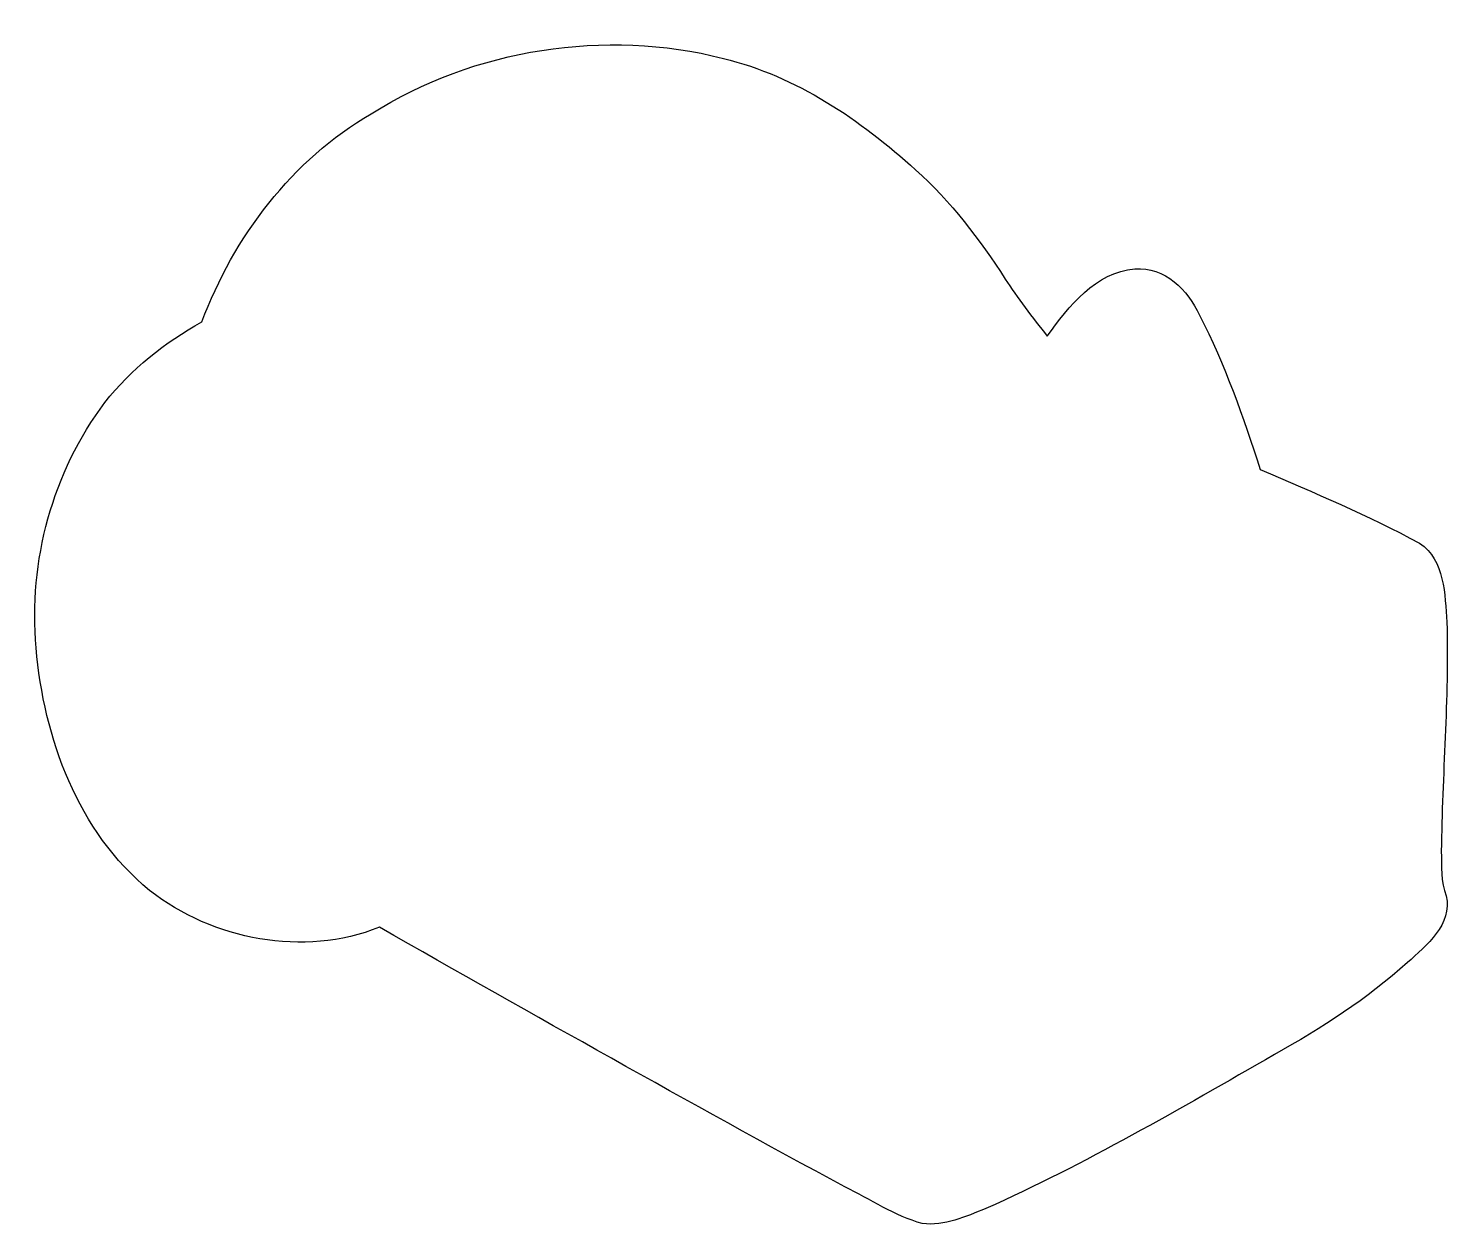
# Model space of a CAD drawing. Extents: x -0.1 to 50, y 0.1 to 42.2.
import ezdxf

# ---------------------------------------------------------------- set-up
doc = ezdxf.new("R2010")
doc.units = 0
doc.layers.get('0').update_dxf_attribs({"linetype": 'CONTINUOUS'})

msp = doc.modelspace()

# ---------------------------------------------------------------- linework, layer by layer
at = {"color": 7}
msp.add_lwpolyline([(31.375271, 0.178166)], close=True, dxfattribs=at)
for points in [[(11.996344, 39.223842), (15.631816, 41.514527), (20.216875, 42.221897), (24.378362, 41.171365)], [(24.378362, 41.171365), (26.953415, 40.535907), (29.201014, 39.016016), (31.138041, 37.248789)], [(6.036153, 31.897638), (7.161878, 34.895891), (9.204205, 37.600997), (11.996344, 39.223842)], [(31.138041, 37.248789), (32.380858, 36.139226), (33.394022, 34.800491), (34.294485, 33.405609)], [(35.772694, 31.402835), (36.526007, 32.450667), (37.464644, 33.653208), (38.853121, 33.76152)], [(38.853121, 33.76152), (39.896238, 33.846367), (40.722761, 33.020653), (41.125071, 32.13543)], [(34.294485, 33.405609), (34.710151, 32.773327), (35.254372, 32.03575), (35.772694, 31.402835)], [(41.125071, 32.13543), (42.025616, 30.405276), (42.657243, 28.550686), (43.264183, 26.701587)], [(2.629217, 29.064241), (3.546104, 30.238282), (4.737614, 31.178242), (6.036153, 31.897638)], [(0.207559, 20.430526), (-0.059676, 23.471296), (0.782818, 26.623226), (2.629217, 29.064241)], [(43.264183, 26.701587), (45.15415, 25.891329), (47.05969, 25.095724), (48.866989, 24.112242)], [(48.866989, 24.112242), (49.762179, 23.511974), (49.750195, 22.3053), (49.824917, 21.341041)], [(49.824917, 21.341041), (49.9056, 18.641483), (49.654121, 15.939084), (49.629655, 13.273702)], [(4.199554, 11.898423), (1.671681, 13.968328), (0.480296, 17.254442), (0.207559, 20.430526)], [(49.629655, 13.273702), (49.640062, 12.748238), (49.595267, 12.201064), (49.80252, 11.711762)], [(12.281335, 10.601271), (9.614808, 9.53724), (6.434955, 10.153139), (4.199554, 11.898423)], [(49.80252, 11.711762), (50.023607, 10.692056), (49.106972, 9.966429), (48.43763, 9.357653)], [(28.649175, 1.470059), (23.15303, 4.441584), (17.714254, 7.516334), (12.281335, 10.601271)], [(48.43763, 9.357653), (47.017408, 8.088464), (45.418839, 7.044605), (43.757058, 6.121717)], [(43.757058, 6.121717), (40.431014, 4.214236), (37.111368, 2.27095), (33.606863, 0.704625)], [(31.375271, 0.178166), (30.404244, 0.444973), (29.551683, 1.033533), (28.649175, 1.470059)], [(33.606863, 0.704625), (32.900563, 0.426758), (32.151699, 0.073775), (31.375271, 0.178166)]]:
    msp.add_open_spline(points, degree=3, dxfattribs=at)

doc.saveas('drawing.dxf')
